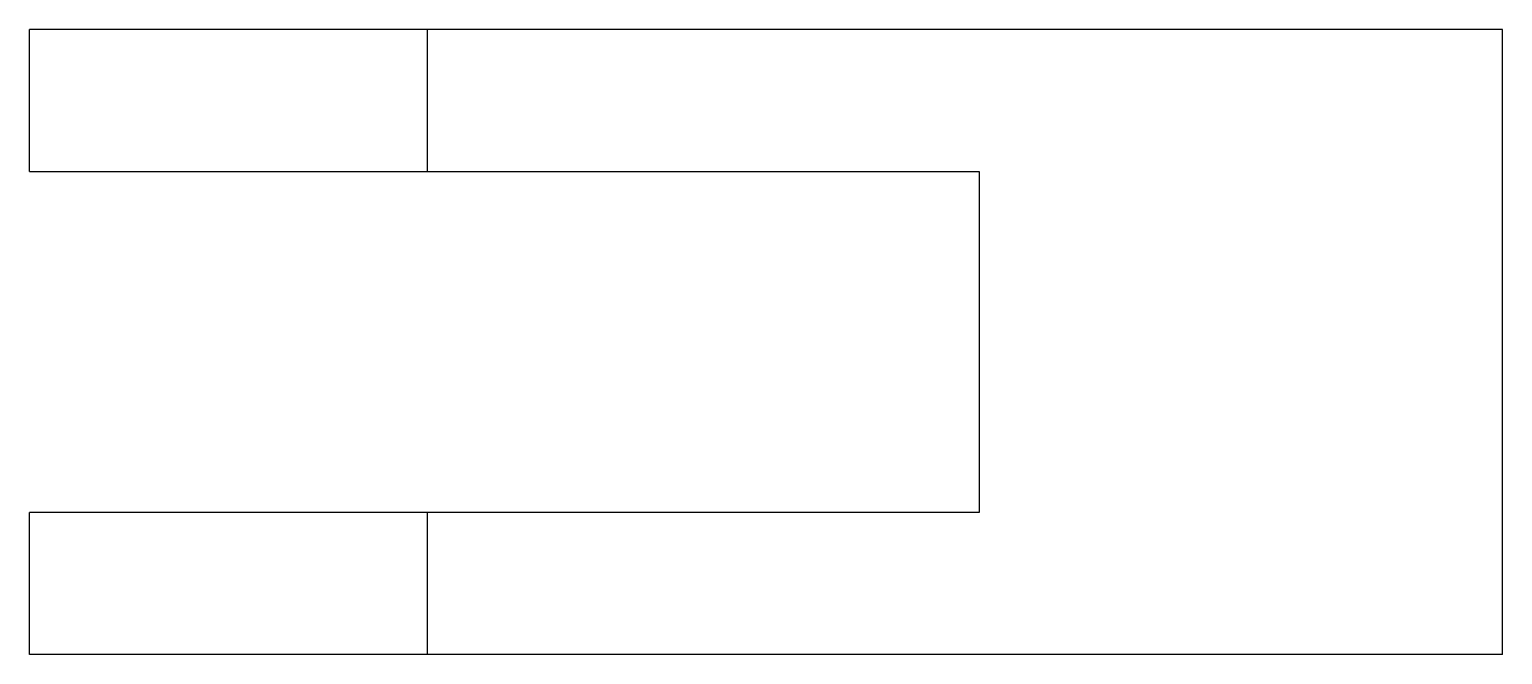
# Model space of a CAD drawing. Header units: metres. Extents: x -13.4 to 38.4, y -22 to 0.
import ezdxf

# ---------------------------------------------------------------- set-up
doc = ezdxf.new("R2010")
doc.units = ezdxf.units.M

msp = doc.modelspace()

# ---------------------------------------------------------------- linework, layer by layer
for points in [[(-13.4, -5), (-13.4, -4.9), (-13.4, -4.8), (-13.4, -4.7), (-13.4, -4.6), (-13.4, -4.5), (-13.4, -4.4), (-13.4, -4.3), (-13.4, -4.2), (-13.4, -4.1), (-13.4, -4), (-13.4, -3.9), (-13.4, -3.8), (-13.4, -3.7), (-13.4, -3.6), (-13.4, -3.5), (-13.4, -3.4), (-13.4, -3.3), (-13.4, -3.2), (-13.4, -3.1), (-13.4, -3), (-13.4, -2.9), (-13.4, -2.8), (-13.4, -2.7), (-13.4, -2.6), (-13.4, -2.5), (-13.4, -2.4), (-13.4, -2.3), (-13.4, -2.2), (-13.4, -2.1), (-13.4, -2), (-13.4, -1.9), (-13.4, -1.8), (-13.4, -1.7), (-13.4, -1.6), (-13.4, -1.5), (-13.4, -1.4), (-13.4, -1.3), (-13.4, -1.2), (-13.4, -1.1), (-13.4, -1), (-13.4, -0.9), (-13.4, -0.8), (-13.4, -0.7), (-13.4, -0.6), (-13.4, -0.5), (-13.4, -0.4), (-13.4, -0.3), (-13.4, -0.2), (-13.4, -0.1), (-13.4, 0)], [(0.6, 0), (0.551, 0), (0.502, 0), (0.453, 0), (0.362, 0), (0.217, 0), (0.072, 0), (-0.073, 0), (-0.293, 0), (-0.527, 0), (-0.76, 0), (-1.016, 0), (-1.326, 0), (-1.637, 0), (-1.947, 0), (-2.301, 0), (-2.673, 0), (-3.044, 0), (-3.422, 0), (-3.836, 0), (-4.251, 0), (-4.665, 0), (-5.092, 0), (-5.528, 0), (-5.964, 0), (-6.4, 0), (-6.836, 0), (-7.272, 0), (-7.708, 0), (-8.135, 0), (-8.549, 0), (-8.964, 0), (-9.378, 0), (-9.756, 0), (-10.127, 0), (-10.499, 0), (-10.853, 0), (-11.163, 0), (-11.474, 0), (-11.784, 0), (-12.04, 0), (-12.273, 0), (-12.507, 0), (-12.727, 0), (-12.872, 0), (-13.017, 0), (-13.162, 0), (-13.253, 0), (-13.302, 0), (-13.351, 0), (-13.4, 0)], [(0.6, -5), (0.6, -4.9), (0.6, -4.8), (0.6, -4.7), (0.6, -4.6), (0.6, -4.5), (0.6, -4.4), (0.6, -4.3), (0.6, -4.2), (0.6, -4.1), (0.6, -4), (0.6, -3.9), (0.6, -3.8), (0.6, -3.7), (0.6, -3.6), (0.6, -3.5), (0.6, -3.4), (0.6, -3.3), (0.6, -3.2), (0.6, -3.1), (0.6, -3), (0.6, -2.9), (0.6, -2.8), (0.6, -2.7), (0.6, -2.6), (0.6, -2.5), (0.6, -2.4), (0.6, -2.3), (0.6, -2.2), (0.6, -2.1), (0.6, -2), (0.6, -1.9), (0.6, -1.8), (0.6, -1.7), (0.6, -1.6), (0.6, -1.5), (0.6, -1.4), (0.6, -1.3), (0.6, -1.2), (0.6, -1.1), (0.6, -1), (0.6, -0.9), (0.6, -0.8), (0.6, -0.7), (0.6, -0.6), (0.6, -0.5), (0.6, -0.4), (0.6, -0.3), (0.6, -0.2), (0.6, -0.1), (0.6, 0)], [(38.4, 0), (37.644, 0), (36.888, 0), (36.132, 0), (35.376, 0), (34.62, 0), (33.864, 0), (33.108, 0), (32.352, 0), (31.596, 0), (30.84, 0), (30.084, 0), (29.328, 0), (28.572, 0), (27.816, 0), (27.06, 0), (26.304, 0), (25.548, 0), (24.792, 0), (24.036, 0), (23.28, 0), (22.524, 0), (21.768, 0), (21.012, 0), (20.256, 0), (19.5, 0), (18.744, 0), (17.988, 0), (17.232, 0), (16.476, 0), (15.72, 0), (14.964, 0), (14.208, 0), (13.452, 0), (12.696, 0), (11.94, 0), (11.184, 0), (10.428, 0), (9.672, 0), (8.916, 0), (8.16, 0), (7.404, 0), (6.648, 0), (5.892, 0), (5.136, 0), (4.38, 0), (3.624, 0), (2.868, 0), (2.112, 0), (1.356, 0), (0.6, 0)], [(38.4, -22), (38.4, -21.56), (38.4, -21.12), (38.4, -20.68), (38.4, -20.24), (38.4, -19.8), (38.4, -19.36), (38.4, -18.92), (38.4, -18.48), (38.4, -18.04), (38.4, -17.6), (38.4, -17.16), (38.4, -16.72), (38.4, -16.28), (38.4, -15.84), (38.4, -15.4), (38.4, -14.96), (38.4, -14.52), (38.4, -14.08), (38.4, -13.64), (38.4, -13.2), (38.4, -12.76), (38.4, -12.32), (38.4, -11.88), (38.4, -11.44), (38.4, -11), (38.4, -10.56), (38.4, -10.12), (38.4, -9.68), (38.4, -9.24), (38.4, -8.8), (38.4, -8.36), (38.4, -7.92), (38.4, -7.48), (38.4, -7.04), (38.4, -6.6), (38.4, -6.16), (38.4, -5.72), (38.4, -5.28), (38.4, -4.84), (38.4, -4.4), (38.4, -3.96), (38.4, -3.52), (38.4, -3.08), (38.4, -2.64), (38.4, -2.2), (38.4, -1.76), (38.4, -1.32), (38.4, -0.88), (38.4, -0.44), (38.4, 0)], [(-13.4, -5), (-13.351, -5), (-13.302, -5), (-13.253, -5), (-13.162, -5), (-13.017, -5), (-12.872, -5), (-12.727, -5), (-12.507, -5), (-12.273, -5), (-12.04, -5), (-11.784, -5), (-11.474, -5), (-11.163, -5), (-10.853, -5), (-10.499, -5), (-10.127, -5), (-9.756, -5), (-9.378, -5), (-8.964, -5), (-8.549, -5), (-8.135, -5), (-7.708, -5), (-7.272, -5), (-6.836, -5), (-6.4, -5), (-5.964, -5), (-5.528, -5), (-5.092, -5), (-4.665, -5), (-4.251, -5), (-3.836, -5), (-3.422, -5), (-3.044, -5), (-2.673, -5), (-2.301, -5), (-1.947, -5), (-1.637, -5), (-1.326, -5), (-1.016, -5), (-0.76, -5), (-0.527, -5), (-0.293, -5), (-0.073, -5), (0.072, -5), (0.217, -5), (0.362, -5), (0.453, -5), (0.502, -5), (0.551, -5), (0.6, -5)], [(0.6, -5), (0.988, -5), (1.376, -5), (1.764, -5), (2.152, -5), (2.54, -5), (2.928, -5), (3.316, -5), (3.704, -5), (4.092, -5), (4.48, -5), (4.868, -5), (5.256, -5), (5.644, -5), (6.032, -5), (6.42, -5), (6.808, -5), (7.196, -5), (7.584, -5), (7.972, -5), (8.36, -5), (8.748, -5), (9.136, -5), (9.524, -5), (9.912, -5), (10.3, -5), (10.688, -5), (11.076, -5), (11.464, -5), (11.852, -5), (12.24, -5), (12.628, -5), (13.016, -5), (13.404, -5), (13.792, -5), (14.18, -5), (14.568, -5), (14.956, -5), (15.344, -5), (15.732, -5), (16.12, -5), (16.508, -5), (16.896, -5), (17.284, -5), (17.672, -5), (18.06, -5), (18.448, -5), (18.836, -5), (19.224, -5), (19.612, -5), (20, -5)], [(20, -5), (20, -5.24), (20, -5.48), (20, -5.72), (20, -5.96), (20, -6.2), (20, -6.44), (20, -6.68), (20, -6.92), (20, -7.16), (20, -7.4), (20, -7.64), (20, -7.88), (20, -8.12), (20, -8.36), (20, -8.6), (20, -8.84), (20, -9.08), (20, -9.32), (20, -9.56), (20, -9.8), (20, -10.04), (20, -10.28), (20, -10.52), (20, -10.76), (20, -11), (20, -11.24), (20, -11.48), (20, -11.72), (20, -11.96), (20, -12.2), (20, -12.44), (20, -12.68), (20, -12.92), (20, -13.16), (20, -13.4), (20, -13.64), (20, -13.88), (20, -14.12), (20, -14.36), (20, -14.6), (20, -14.84), (20, -15.08), (20, -15.32), (20, -15.56), (20, -15.8), (20, -16.04), (20, -16.28), (20, -16.52), (20, -16.76), (20, -17)], [(0.6, -17), (0.551, -17), (0.502, -17), (0.453, -17), (0.362, -17), (0.217, -17), (0.072, -17), (-0.073, -17), (-0.293, -17), (-0.527, -17), (-0.76, -17), (-1.016, -17), (-1.326, -17), (-1.637, -17), (-1.947, -17), (-2.301, -17), (-2.673, -17), (-3.044, -17), (-3.422, -17), (-3.836, -17), (-4.251, -17), (-4.665, -17), (-5.092, -17), (-5.528, -17), (-5.964, -17), (-6.4, -17), (-6.836, -17), (-7.272, -17), (-7.708, -17), (-8.135, -17), (-8.549, -17), (-8.964, -17), (-9.378, -17), (-9.756, -17), (-10.127, -17), (-10.499, -17), (-10.853, -17), (-11.163, -17), (-11.474, -17), (-11.784, -17), (-12.04, -17), (-12.273, -17), (-12.507, -17), (-12.727, -17), (-12.872, -17), (-13.017, -17), (-13.162, -17), (-13.253, -17), (-13.302, -17), (-13.351, -17), (-13.4, -17)], [(-13.4, -22), (-13.4, -21.9), (-13.4, -21.8), (-13.4, -21.7), (-13.4, -21.6), (-13.4, -21.5), (-13.4, -21.4), (-13.4, -21.3), (-13.4, -21.2), (-13.4, -21.1), (-13.4, -21), (-13.4, -20.9), (-13.4, -20.8), (-13.4, -20.7), (-13.4, -20.6), (-13.4, -20.5), (-13.4, -20.4), (-13.4, -20.3), (-13.4, -20.2), (-13.4, -20.1), (-13.4, -20), (-13.4, -19.9), (-13.4, -19.8), (-13.4, -19.7), (-13.4, -19.6), (-13.4, -19.5), (-13.4, -19.4), (-13.4, -19.3), (-13.4, -19.2), (-13.4, -19.1), (-13.4, -19), (-13.4, -18.9), (-13.4, -18.8), (-13.4, -18.7), (-13.4, -18.6), (-13.4, -18.5), (-13.4, -18.4), (-13.4, -18.3), (-13.4, -18.2), (-13.4, -18.1), (-13.4, -18), (-13.4, -17.9), (-13.4, -17.8), (-13.4, -17.7), (-13.4, -17.6), (-13.4, -17.5), (-13.4, -17.4), (-13.4, -17.3), (-13.4, -17.2), (-13.4, -17.1), (-13.4, -17)], [(20, -17), (19.612, -17), (19.224, -17), (18.836, -17), (18.448, -17), (18.06, -17), (17.672, -17), (17.284, -17), (16.896, -17), (16.508, -17), (16.12, -17), (15.732, -17), (15.344, -17), (14.956, -17), (14.568, -17), (14.18, -17), (13.792, -17), (13.404, -17), (13.016, -17), (12.628, -17), (12.24, -17), (11.852, -17), (11.464, -17), (11.076, -17), (10.688, -17), (10.3, -17), (9.912, -17), (9.524, -17), (9.136, -17), (8.748, -17), (8.36, -17), (7.972, -17), (7.584, -17), (7.196, -17), (6.808, -17), (6.42, -17), (6.032, -17), (5.644, -17), (5.256, -17), (4.868, -17), (4.48, -17), (4.092, -17), (3.704, -17), (3.316, -17), (2.928, -17), (2.54, -17), (2.152, -17), (1.764, -17), (1.376, -17), (0.988, -17), (0.6, -17)], [(0.6, -22), (0.6, -21.9), (0.6, -21.8), (0.6, -21.7), (0.6, -21.6), (0.6, -21.5), (0.6, -21.4), (0.6, -21.3), (0.6, -21.2), (0.6, -21.1), (0.6, -21), (0.6, -20.9), (0.6, -20.8), (0.6, -20.7), (0.6, -20.6), (0.6, -20.5), (0.6, -20.4), (0.6, -20.3), (0.6, -20.2), (0.6, -20.1), (0.6, -20), (0.6, -19.9), (0.6, -19.8), (0.6, -19.7), (0.6, -19.6), (0.6, -19.5), (0.6, -19.4), (0.6, -19.3), (0.6, -19.2), (0.6, -19.1), (0.6, -19), (0.6, -18.9), (0.6, -18.8), (0.6, -18.7), (0.6, -18.6), (0.6, -18.5), (0.6, -18.4), (0.6, -18.3), (0.6, -18.2), (0.6, -18.1), (0.6, -18), (0.6, -17.9), (0.6, -17.8), (0.6, -17.7), (0.6, -17.6), (0.6, -17.5), (0.6, -17.4), (0.6, -17.3), (0.6, -17.2), (0.6, -17.1), (0.6, -17)], [(0.6, -22), (0.551, -22), (0.502, -22), (0.453, -22), (0.362, -22), (0.217, -22), (0.072, -22), (-0.073, -22), (-0.293, -22), (-0.527, -22), (-0.76, -22), (-1.016, -22), (-1.326, -22), (-1.637, -22), (-1.947, -22), (-2.301, -22), (-2.673, -22), (-3.044, -22), (-3.422, -22), (-3.836, -22), (-4.251, -22), (-4.665, -22), (-5.092, -22), (-5.528, -22), (-5.964, -22), (-6.4, -22), (-6.836, -22), (-7.272, -22), (-7.708, -22), (-8.135, -22), (-8.549, -22), (-8.964, -22), (-9.378, -22), (-9.756, -22), (-10.127, -22), (-10.499, -22), (-10.853, -22), (-11.163, -22), (-11.474, -22), (-11.784, -22), (-12.04, -22), (-12.273, -22), (-12.507, -22), (-12.727, -22), (-12.872, -22), (-13.017, -22), (-13.162, -22), (-13.253, -22), (-13.302, -22), (-13.351, -22), (-13.4, -22)], [(38.4, -22), (37.644, -22), (36.888, -22), (36.132, -22), (35.376, -22), (34.62, -22), (33.864, -22), (33.108, -22), (32.352, -22), (31.596, -22), (30.84, -22), (30.084, -22), (29.328, -22), (28.572, -22), (27.816, -22), (27.06, -22), (26.304, -22), (25.548, -22), (24.792, -22), (24.036, -22), (23.28, -22), (22.524, -22), (21.768, -22), (21.012, -22), (20.256, -22), (19.5, -22), (18.744, -22), (17.988, -22), (17.232, -22), (16.476, -22), (15.72, -22), (14.964, -22), (14.208, -22), (13.452, -22), (12.696, -22), (11.94, -22), (11.184, -22), (10.428, -22), (9.672, -22), (8.916, -22), (8.16, -22), (7.404, -22), (6.648, -22), (5.892, -22), (5.136, -22), (4.38, -22), (3.624, -22), (2.868, -22), (2.112, -22), (1.356, -22), (0.6, -22)]]:
    msp.add_lwpolyline(points)

doc.saveas('drawing.dxf')
